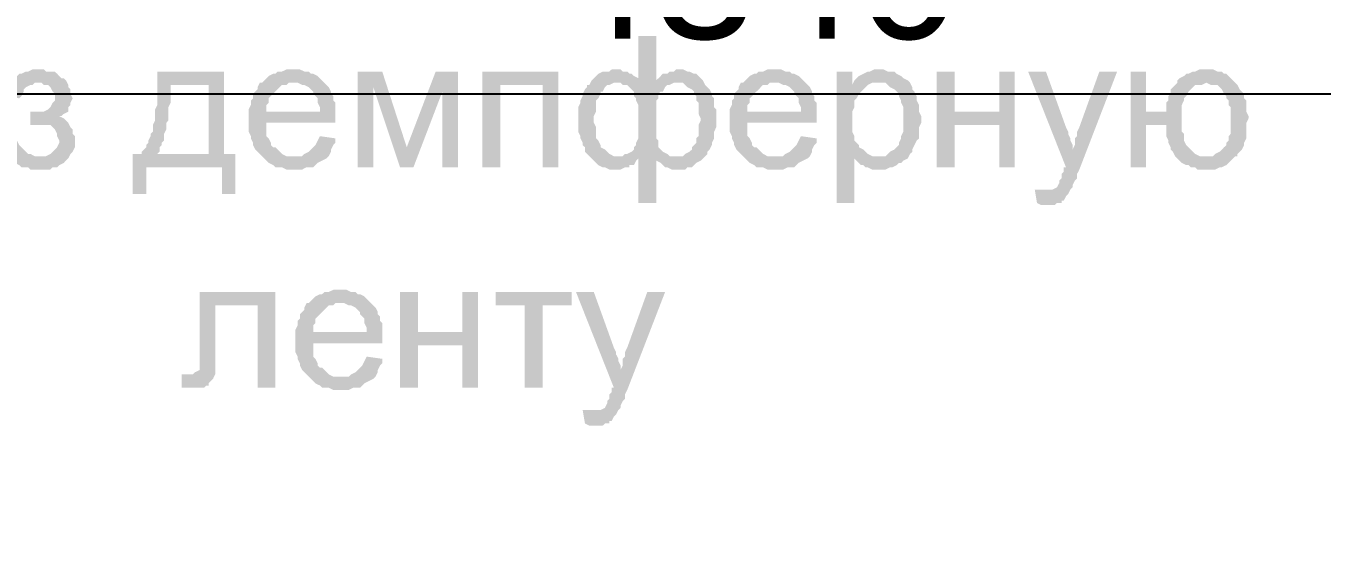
# Model space of a CAD drawing. Header units: millimetres. Extents: x -383313 to -161684, y -117025 to 99224.
# Drawn here: x -333930 to -331466, y -4929 to -3929 of the extents above; entities that cross this region are included whole.
import ezdxf

# ---------------------------------------------------------------- set-up
doc = ezdxf.new("R2010")
doc.units = ezdxf.units.MM
doc.header["$MEASUREMENT"] = 0
doc.layers.get('Defpoints').update_dxf_attribs({"color": 31})
doc.layers.add('001__КОНСТРУКТИВ__размеры внутр.', color=7, linetype='Continuous')
doc.layers.add('PDF_Solid Fills', color=7, linetype='Continuous')
doc.styles.add('PSTUDIO', font='arial.ttf')
doc.dimstyles.new('PS_TICK', dxfattribs={"dimscale": 100, "dimtxt": 2.5, "dimasz": 1, "dimexe": 2, "dimexo": 2, "dimgap": 1, "dimtad": 1, "dimdec": 0, "dimzin": 0, "dimdsep": 46, "dimtxsty": 'PSTUDIO', "dimblk": 'ARCHTICK', "dimcen": 2, "dimdle": 1.5, "dimse1": 1, "dimse2": 1, "dimadec": 0, "dimazin": 0, "dimtfac": 1, "dimtdec": 0, "dimtix": 1, "dimtmove": 1, "dimatfit": 3, "dimldrblk": 'ARCHTICK', "dimfxl": 1, "dimtolj": 1, "dimtzin": 0, "dimarcsym": 0})

# ---------------------------------------------------------------- blocks, each defined once
blk = doc.blocks.new('_ArchTick')
at = {"color": 0, "linetype": 'ByBlock', "const_width": 0.15}
blk.add_lwpolyline([(-0.5, -0.5), (0.5, 0.5)], dxfattribs=at)
blk = doc.blocks.new('*D273')
at = {"layer": '001__КОНСТРУКТИВ__размеры внутр.', "color": 0, "lineweight": -2, "ltscale": 100, "transparency": 16777216}
for p, q in [((-334709.6, -2439.4), (-334709.6, -4257.7)), ((-330376.1, -2819.4), (-330376.1, -4257.7)), ((-334859.6, -4057.7), (-330226.1, -4057.7))]:
    blk.add_line(p, q, dxfattribs=at)
at = {"layer": 'Defpoints', "color": 0, "ltscale": 100, "transparency": 16777216}
for p in [(-334709.6, -2239.4), (-330376.1, -2619.4), (-330376.1, -4057.7)]:
    blk.add_point(p, dxfattribs=at)
at = {"layer": '001__КОНСТРУКТИВ__размеры внутр.', "color": 0, "lineweight": -2, "ltscale": 100, "transparency": 16777216, "xscale": 100, "yscale": 100, "zscale": 100, "rotation": 180}
blk.add_blockref('_ArchTick', (-334709.6, -4057.7), dxfattribs=at)
at = {"layer": '001__КОНСТРУКТИВ__размеры внутр.', "color": 0, "lineweight": -2, "ltscale": 100, "transparency": 16777216, "xscale": 100, "yscale": 100, "zscale": 100}
blk.add_blockref('_ArchTick', (-330376.1, -4057.7), dxfattribs=at)
at = {"layer": '001__КОНСТРУКТИВ__размеры внутр.', "color": 0, "ltscale": 100, "transparency": 16777216, "insert": (-332542.8, -3830), "char_height": 250, "attachment_point": 5, "style": 'PSTUDIO'}
blk.add_mtext('\\A1;4340', dxfattribs=at)
blk = doc.blocks.new('*D300')
at = {"layer": '001__КОНСТРУКТИВ__размеры внутр.', "color": 0, "lineweight": -2, "ltscale": 100, "transparency": 16777216}
blk.add_line((-336984.8, -2369.4), (-336984.8, -5582.1), dxfattribs=at)
at = {"layer": 'Defpoints', "color": 0, "ltscale": 100, "transparency": 16777216}
for p in [(-336030.8, -2519.4), (-336984.8, -5432.1), (-330226.1, -5432.1)]:
    blk.add_point(p, dxfattribs=at)
at = {"layer": '001__КОНСТРУКТИВ__размеры внутр.', "color": 0, "lineweight": -2, "ltscale": 100, "transparency": 16777216, "xscale": 100, "yscale": 100, "zscale": 100}
for p, rotation in [((-336984.8, -2519.4), 90), ((-336984.8, -5432.1), 270)]:
    blk.add_blockref('_ArchTick', p, dxfattribs=dict(at, rotation=rotation))
at = {"layer": '001__КОНСТРУКТИВ__размеры внутр.', "color": 0, "ltscale": 100, "transparency": 16777216, "insert": (-337212.4, -3143.3), "char_height": 250, "attachment_point": 5, "rotation": 90, "style": 'PSTUDIO'}
blk.add_mtext('\\A1;2910', dxfattribs=at)
blk = doc.blocks.new('A$Cf5759c35')
at = {"layer": 'PDF_Solid Fills'}
for points in [[(24557.4, 14253.6), (24544.7, 14253.6), (24536.2, 14249.4), (24532, 14249.4), (24523.5, 14245.2), (24519.3, 14245.2), (24515.1, 14240.9), (24510.8, 14236.7), (24506.6, 14232.5), (24502.4, 14228.2), (24498.1, 14219.8), (24493.9, 14215.5), (24493.9, 14207.1), (24489.7, 14202.8), (24519.3, 14198.6), (24523.5, 14202.8), (24527.8, 14211.3), (24527.8, 14215.5), (24532, 14219.8), (24540.5, 14224), (24544.7, 14224), (24548.9, 14228.2), (24557.4, 14228.2), (24608.2, 14232.5), (24604, 14236.7), (24599.7, 14236.7), (24595.5, 14240.9), (24591.3, 14245.2), (24587, 14249.4), (24578.6, 14249.4), (24570.1, 14249.4), (24565.9, 14253.6)], [(24908.8, 14249.4), (24781.8, 14249.4), (24781.8, 14224), (24879.1, 14224), (24879.1, 14092.8), (24781.8, 14092.8), (24752.1, 14092.8), (24735.2, 14092.8), (24735.2, 14016.6), (24760.6, 14016.6), (24760.6, 14067.4), (24904.5, 14067.4), (24929.9, 14092.8), (24908.8, 14092.8)], [(25040, 14253.6), (25040, 14253.6), (25027.3, 14253.6), (25018.8, 14249.4), (25010.4, 14249.4), (25006.1, 14245.2), (25001.9, 14245.2), (24993.4, 14240.9), (24989.2, 14236.7), (24985, 14232.5), (24980.7, 14228.2), (25040, 14228.2), (25044.2, 14228.2), (25048.5, 14228.2), (25056.9, 14224), (25061.2, 14224), (25069.6, 14219.8), (25073.9, 14215.5), (25078.1, 14211.3), (25078.1, 14207.1), (25082.3, 14202.8), (25086.6, 14198.6), (25086.6, 14190.1), (25090.8, 14181.7), (25090.8, 14173.2), (24989.2, 14173.2), (25120.4, 14173.2), (25120.4, 14181.7), (25120.4, 14190.1), (25116.2, 14194.4), (25116.2, 14202.8), (25112, 14207.1), (25112, 14211.3), (25107.7, 14219.8), (25103.5, 14224), (25099.3, 14228.2), (25095, 14232.5), (25090.8, 14236.7), (25086.6, 14240.9), (25078.1, 14245.2), (25073.9, 14245.2), (25069.6, 14249.4), (25061.2, 14249.4), (25052.7, 14253.6), (25048.5, 14253.6)], [(25209.3, 14249.4), (25162.8, 14249.4), (25162.8, 14067.4), (25192.4, 14067.4), (25192.4, 14219.8)], [(25353.3, 14249.4), (25310.9, 14249.4), (25255.9, 14105.5), (25243.2, 14067.4), (25268.6, 14067.4), (25323.6, 14211.3)], [(25543.8, 14249.4), (25399.8, 14249.4), (25399.8, 14067.4), (25433.7, 14067.4), (25433.7, 14224), (25514.1, 14224)], [(25653.8, 14253.6), (25653.8, 14253.6), (25645.4, 14253.6), (25641.1, 14249.4), (25632.7, 14249.4), (25628.4, 14249.4), (25620, 14245.2), (25615.7, 14240.9), (25611.5, 14236.7), (25607.3, 14232.5), (25603, 14224), (25598.8, 14224), (25598.8, 14219.8), (25594.6, 14215.5), (25590.3, 14207.1), (25590.3, 14202.8), (25586.1, 14194.4), (25586.1, 14190.1), (25581.9, 14181.7), (25581.9, 14173.2), (25581.9, 14169), (25581.9, 14160.5), (25581.9, 14160.5), (25581.9, 14152), (25581.9, 14143.6), (25581.9, 14135.1), (25586.1, 14126.6), (25586.1, 14122.4), (25590.3, 14113.9), (25590.3, 14109.7), (25594.6, 14105.5), (25594.6, 14097), (25598.8, 14092.8), (25603, 14088.5), (25658.1, 14088.5), (25653.8, 14088.5), (25649.6, 14088.5), (25641.1, 14092.8), (25636.9, 14097), (25632.7, 14101.2), (25624.2, 14105.5), (25624.2, 14105.5), (25624.2, 14109.7), (25620, 14118.2), (25615.7, 14122.4), (25615.7, 14130.9), (25615.7, 14135.1), (25615.7, 14143.6), (25611.5, 14152), (25611.5, 14160.5), (25611.5, 14164.7), (25615.7, 14173.2), (25615.7, 14181.7), (25615.7, 14185.9), (25615.7, 14194.4), (25620, 14198.6), (25624.2, 14207.1), (25624.2, 14211.3), (25628.4, 14211.3), (25632.7, 14219.8), (25636.9, 14224), (25641.1, 14224), (25649.6, 14228.2), (25658.1, 14228.2), (25768.1, 14228.2), (25730, 14232.5), (25696.2, 14232.5), (25696.2, 14236.7), (25687.7, 14240.9), (25683.5, 14245.2), (25679.2, 14245.2), (25675, 14249.4), (25666.5, 14249.4), (25662.3, 14253.6)], [(25772.4, 14253.6), (25768.1, 14253.6), (25763.9, 14249.4), (25755.4, 14249.4), (25751.2, 14245.2), (25742.7, 14245.2), (25738.5, 14240.9), (25734.3, 14236.7), (25730, 14232.5), (25768.1, 14228.2), (25772.4, 14228.2), (25780.8, 14228.2), (25785.1, 14224), (25789.3, 14219.8), (25797.8, 14215.5), (25802, 14211.3), (25802, 14207.1), (25806.2, 14202.8), (25806.2, 14194.4), (25810.5, 14190.1), (25810.5, 14181.7), (25810.5, 14177.4), (25810.5, 14169), (25814.7, 14160.5), (25814.7, 14156.3), (25810.5, 14147.8), (25810.5, 14139.3), (25810.5, 14135.1), (25810.5, 14126.6), (25806.2, 14122.4), (25806.2, 14113.9), (25802, 14109.7), (25797.8, 14105.5), (25797.8, 14101.2), (25793.5, 14097), (25785.1, 14092.8), (25780.8, 14088.5), (25772.4, 14088.5), (25768.1, 14088.5), (25607.3, 14084.3), (25611.5, 14080.1), (25615.7, 14075.8), (25620, 14071.6), (25628.4, 14067.4), (25632.7, 14067.4), (25641.1, 14063.1), (25645.4, 14063.1), (25653.8, 14063.1), (25658.1, 14063.1), (25662.3, 14063.1), (25670.8, 14067.4), (25679.2, 14067.4), (25679.2, 14071.6), (25687.7, 14071.6), (25691.9, 14080.1), (25696.2, 14084.3), (25730, 14084.3), (25818.9, 14084.3), (25823.2, 14088.5), (25827.4, 14092.8), (25827.4, 14097), (25831.6, 14101.2), (25835.9, 14109.7), (25835.9, 14113.9), (25840.1, 14122.4), (25840.1, 14126.6), (25840.1, 14135.1), (25844.3, 14143.6), (25844.3, 14152), (25844.3, 14156.3), (25844.3, 14160.5), (25844.3, 14169), (25844.3, 14177.4), (25840.1, 14181.7), (25840.1, 14190.1), (25840.1, 14198.6), (25835.9, 14202.8), (25835.9, 14207.1), (25831.6, 14215.5), (25827.4, 14219.8), (25823.2, 14224), (25818.9, 14232.5), (25814.7, 14236.7), (25810.5, 14240.9), (25806.2, 14245.2), (25802, 14245.2), (25793.5, 14249.4), (25789.3, 14249.4), (25780.8, 14253.6)], [(25954.4, 14253.6), (25954.4, 14253.6), (25941.7, 14253.6), (25933.2, 14249.4), (25924.8, 14249.4), (25920.5, 14245.2), (25916.3, 14245.2), (25907.8, 14240.9), (25903.6, 14236.7), (25899.4, 14232.5), (25895.1, 14228.2), (25954.4, 14228.2), (25958.6, 14228.2), (25962.9, 14228.2), (25971.3, 14224), (25975.6, 14224), (25984, 14219.8), (25988.3, 14215.5), (25992.5, 14211.3), (25992.5, 14207.1), (25996.7, 14202.8), (26001, 14198.6), (26001, 14190.1), (26005.2, 14181.7), (26005.2, 14173.2), (25903.6, 14173.2), (26034.8, 14173.2), (26034.8, 14181.7), (26034.8, 14190.1), (26030.6, 14194.4), (26030.6, 14202.8), (26026.4, 14207.1), (26026.4, 14211.3), (26022.1, 14219.8), (26017.9, 14224), (26013.7, 14228.2), (26009.4, 14232.5), (26005.2, 14236.7), (26001, 14240.9), (25992.5, 14245.2), (25988.3, 14245.2), (25984, 14249.4), (25975.6, 14249.4), (25967.1, 14253.6), (25962.9, 14253.6)], [(26102.6, 14249.4), (26072.9, 14249.4), (26072.9, 13999.6), (26106.8, 13999.6), (26106.8, 14084.3), (26149.1, 14088.5), (26144.9, 14088.5), (26140.7, 14088.5), (26132.2, 14092.8), (26128, 14097), (26123.7, 14101.2), (26115.3, 14105.5), (26115.3, 14109.7), (26111, 14113.9), (26106.8, 14118.2), (26106.8, 14126.6), (26102.6, 14135.1), (26102.6, 14139.3), (26102.6, 14147.8), (26102.6, 14156.3), (26102.6, 14160.5), (26102.6, 14169), (26102.6, 14173.2), (26106.8, 14181.7), (26106.8, 14190.1), (26106.8, 14194.4), (26111, 14198.6), (26115.3, 14207.1), (26119.5, 14211.3), (26123.7, 14215.5), (26128, 14219.8), (26132.2, 14224), (26102.6, 14224)], [(26153.4, 14253.6), (26153.4, 14253.6), (26144.9, 14253.6), (26136.4, 14249.4), (26132.2, 14249.4), (26123.7, 14245.2), (26123.7, 14245.2), (26115.3, 14240.9), (26111, 14236.7), (26106.8, 14232.5), (26153.4, 14228.2), (26157.6, 14228.2), (26166.1, 14228.2), (26170.3, 14224), (26174.5, 14219.8), (26183, 14215.5), (26187.2, 14211.3), (26191.5, 14207.1), (26191.5, 14202.8), (26195.7, 14194.4), (26195.7, 14190.1), (26199.9, 14181.7), (26199.9, 14177.4), (26199.9, 14169), (26199.9, 14160.5), (26199.9, 14156.3), (26199.9, 14147.8), (26199.9, 14139.3), (26199.9, 14135.1), (26195.7, 14126.6), (26195.7, 14122.4), (26191.5, 14113.9), (26191.5, 14109.7), (26187.2, 14105.5), (26183, 14101.2), (26174.5, 14097), (26170.3, 14092.8), (26166.1, 14088.5), (26157.6, 14088.5), (26149.1, 14088.5), (26106.8, 14084.3), (26106.8, 14084.3), (26115.3, 14075.8), (26119.5, 14071.6), (26123.7, 14071.6), (26128, 14067.4), (26132.2, 14067.4), (26140.7, 14063.1), (26144.9, 14063.1), (26153.4, 14063.1), (26153.4, 14063.1), (26161.8, 14063.1), (26166.1, 14063.1), (26174.5, 14067.4), (26178.8, 14067.4), (26187.2, 14071.6), (26191.5, 14075.8), (26195.7, 14075.8), (26199.9, 14080.1), (26208.4, 14084.3), (26212.6, 14092.8), (26216.9, 14097), (26216.9, 14101.2), (26221.1, 14109.7), (26221.1, 14109.7), (26225.3, 14118.2), (26229.6, 14122.4), (26229.6, 14130.9), (26229.6, 14139.3), (26229.6, 14143.6), (26233.8, 14152), (26233.8, 14160.5), (26233.8, 14160.5), (26233.8, 14164.7), (26229.6, 14173.2), (26229.6, 14181.7), (26229.6, 14185.9), (26225.3, 14194.4), (26225.3, 14202.8), (26221.1, 14207.1), (26221.1, 14211.3), (26216.9, 14215.5), (26216.9, 14219.8), (26212.6, 14228.2), (26208.4, 14232.5), (26199.9, 14236.7), (26195.7, 14240.9), (26195.7, 14240.9), (26187.2, 14245.2), (26183, 14249.4), (26174.5, 14249.4), (26170.3, 14249.4), (26161.8, 14253.6)], [(26297.3, 14249.4), (26263.4, 14249.4), (26263.4, 14067.4), (26297.3, 14067.4), (26297.3, 14147.8), (26382, 14147.8), (26297.3, 14173.2)], [(26411.6, 14249.4), (26382, 14249.4), (26382, 14173.2), (26297.3, 14173.2), (26382, 14147.8), (26382, 14067.4), (26411.6, 14067.4)], [(26470.9, 14249.4), (26437, 14249.4), (26509, 14067.4), (26521.7, 14101.2), (26521.7, 14105.5), (26521.7, 14109.7), (26517.4, 14118.2), (26517.4, 14122.4), (26513.2, 14130.9), (26513.2, 14135.1), (26509, 14143.6)], [(26606.3, 14249.4), (26572.5, 14249.4), (26534.4, 14143.6), (26534.4, 14143.6), (26530.1, 14135.1), (26530.1, 14126.6), (26525.9, 14122.4), (26525.9, 14113.9), (26525.9, 14109.7), (26521.7, 14101.2), (26509, 14067.4), (26504.7, 14067.4), (26504.7, 14058.9), (26500.5, 14054.7), (26500.5, 14046.2), (26496.3, 14042), (26496.3, 14037.7), (26496.3, 14037.7), (26492, 14029.3), (26483.6, 14025), (26483.6, 14025), (26475.1, 14025), (26466.6, 14025), (26517.4, 14025), (26517.4, 14025), (26521.7, 14029.3), (26521.7, 14033.5), (26525.9, 14042), (26530.1, 14046.2), (26530.1, 14054.7), (26534.4, 14063.1)], [(26661.4, 14249.4), (26631.7, 14249.4), (26631.7, 14067.4), (26661.4, 14067.4), (26661.4, 14147.8), (26699.5, 14147.8), (26729.1, 14152), (26729.1, 14160.5), (26729.1, 14164.7), (26729.1, 14173.2), (26661.4, 14173.2)], [(26775.7, 14253.6), (26763, 14253.6), (26754.5, 14249.4), (26750.3, 14249.4), (26741.8, 14245.2), (26737.6, 14245.2), (26733.3, 14240.9), (26724.9, 14236.7), (26720.6, 14232.5), (26720.6, 14228.2), (26716.4, 14224), (26712.2, 14219.8), (26707.9, 14215.5), (26707.9, 14207.1), (26703.7, 14202.8), (26703.7, 14194.4), (26699.5, 14190.1), (26699.5, 14181.7), (26699.5, 14173.2), (26661.4, 14173.2), (26729.1, 14173.2), (26729.1, 14177.4), (26729.1, 14185.9), (26733.3, 14194.4), (26733.3, 14198.6), (26737.6, 14202.8), (26741.8, 14211.3), (26741.8, 14211.3), (26746, 14215.5), (26750.3, 14219.8), (26754.5, 14224), (26763, 14224), (26767.2, 14224), (26775.7, 14228.2), (26830.7, 14228.2), (26826.5, 14232.5), (26822.2, 14236.7), (26818, 14240.9), (26813.8, 14245.2), (26809.5, 14245.2), (26805.3, 14249.4), (26796.8, 14249.4), (26788.4, 14253.6), (26784.1, 14253.6)], [(24608.2, 14232.5), (24557.4, 14228.2), (24561.6, 14228.2), (24565.9, 14224), (24574.3, 14224), (24578.6, 14219.8), (24578.6, 14219.8), (24582.8, 14211.3), (24587, 14207.1), (24587, 14198.6), (24587, 14194.4), (24582.8, 14190.1), (24578.6, 14181.7), (24578.6, 14181.7), (24574.3, 14177.4), (24565.9, 14173.2), (24561.6, 14173.2), (24557.4, 14173.2), (24548.9, 14173.2), (24540.5, 14173.2), (24540.5, 14147.8), (24540.5, 14147.8), (24548.9, 14147.8), (24612.4, 14152), (24608.2, 14156.3), (24604, 14160.5), (24595.5, 14164.7), (24599.7, 14164.7), (24604, 14169), (24612.4, 14173.2), (24612.4, 14181.7), (24616.7, 14185.9), (24616.7, 14190.1), (24620.9, 14198.6), (24620.9, 14198.6), (24616.7, 14207.1), (24616.7, 14215.5), (24612.4, 14219.8), (24612.4, 14224)], [(24781.8, 14224), (24781.8, 14185.9), (24777.5, 14177.4), (24777.5, 14156.3), (24773.3, 14147.8), (24773.3, 14143.6), (24773.3, 14135.1), (24769.1, 14130.9), (24769.1, 14126.6), (24764.8, 14118.2), (24764.8, 14113.9), (24760.6, 14109.7), (24760.6, 14105.5), (24756.4, 14101.2), (24752.1, 14097), (24752.1, 14092.8), (24781.8, 14092.8), (24781.8, 14092.8), (24786, 14097), (24786, 14105.5), (24790.2, 14109.7), (24790.2, 14113.9), (24794.5, 14118.2), (24794.5, 14126.6), (24794.5, 14130.9), (24798.7, 14139.3), (24798.7, 14143.6), (24798.7, 14152), (24802.9, 14156.3), (24802.9, 14164.7), (24802.9, 14173.2), (24802.9, 14181.7), (24807.2, 14190.1), (24807.2, 14198.6), (24807.2, 14207.1), (24807.2, 14215.5), (24807.2, 14224), (24879.1, 14224)], [(24980.7, 14228.2), (24976.5, 14228.2), (24972.3, 14219.8), (24972.3, 14215.5), (24968, 14211.3), (24963.8, 14207.1), (24963.8, 14198.6), (24959.6, 14194.4), (24959.6, 14185.9), (24955.3, 14177.4), (24955.3, 14173.2), (24955.3, 14164.7), (24955.3, 14156.3), (24955.3, 14147.8), (24955.3, 14143.6), (24955.3, 14135.1), (24959.6, 14126.6), (24959.6, 14122.4), (24963.8, 14113.9), (24963.8, 14109.7), (24968, 14101.2), (24972.3, 14097), (24976.5, 14092.8), (24980.7, 14088.5), (25040, 14088.5), (25040, 14088.5), (25031.5, 14088.5), (25027.3, 14088.5), (25018.8, 14092.8), (25014.6, 14097), (25010.4, 14101.2), (25006.1, 14105.5), (25001.9, 14105.5), (24997.7, 14109.7), (24997.7, 14113.9), (24993.4, 14122.4), (24989.2, 14126.6), (24989.2, 14135.1), (24989.2, 14143.6), (24989.2, 14152), (25120.4, 14152), (25120.4, 14152), (25120.4, 14156.3), (25120.4, 14164.7), (25120.4, 14173.2), (24989.2, 14173.2), (24989.2, 14177.4), (24989.2, 14185.9), (24993.4, 14190.1), (24993.4, 14198.6), (24997.7, 14202.8), (25001.9, 14207.1), (25006.1, 14211.3), (25010.4, 14215.5), (25014.6, 14219.8), (25018.8, 14224), (25027.3, 14224), (25031.5, 14228.2), (25040, 14228.2)], [(25768.1, 14228.2), (25658.1, 14228.2), (25662.3, 14228.2), (25666.5, 14224), (25675, 14224), (25679.2, 14219.8), (25683.5, 14215.5), (25687.7, 14211.3), (25687.7, 14202.8), (25691.9, 14198.6), (25691.9, 14194.4), (25696.2, 14185.9), (25696.2, 14181.7), (25696.2, 14173.2), (25696.2, 14164.7), (25696.2, 14156.3), (25696.2, 14152), (25696.2, 14143.6), (25696.2, 14135.1), (25696.2, 14126.6), (25696.2, 14122.4), (25691.9, 14113.9), (25691.9, 14109.7), (25687.7, 14105.5), (25687.7, 14101.2), (25683.5, 14097), (25675, 14092.8), (25670.8, 14092.8), (25666.5, 14088.5), (25658.1, 14088.5), (25603, 14088.5), (25607.3, 14084.3), (25768.1, 14088.5), (25763.9, 14088.5), (25755.4, 14088.5), (25751.2, 14092.8), (25742.7, 14097), (25738.5, 14101.2), (25738.5, 14101.2), (25734.3, 14105.5), (25734.3, 14113.9), (25734.3, 14118.2), (25730, 14122.4), (25730, 14130.9), (25730, 14139.3), (25730, 14147.8), (25730, 14156.3), (25730, 14164.7), (25730, 14173.2), (25730, 14181.7), (25730, 14185.9), (25730, 14194.4), (25734.3, 14198.6), (25734.3, 14207.1), (25738.5, 14211.3), (25742.7, 14211.3), (25747, 14219.8), (25751.2, 14224), (25755.4, 14224), (25763.9, 14228.2)], [(25895.1, 14228.2), (25890.9, 14228.2), (25886.7, 14219.8), (25886.7, 14215.5), (25882.4, 14211.3), (25878.2, 14207.1), (25878.2, 14198.6), (25874, 14194.4), (25874, 14185.9), (25869.7, 14177.4), (25869.7, 14173.2), (25869.7, 14164.7), (25869.7, 14156.3), (25869.7, 14147.8), (25869.7, 14143.6), (25869.7, 14135.1), (25874, 14126.6), (25874, 14122.4), (25878.2, 14113.9), (25878.2, 14109.7), (25882.4, 14101.2), (25886.7, 14097), (25890.9, 14092.8), (25895.1, 14088.5), (25954.4, 14088.5), (25954.4, 14088.5), (25945.9, 14088.5), (25941.7, 14088.5), (25933.2, 14092.8), (25929, 14097), (25924.8, 14101.2), (25920.5, 14105.5), (25916.3, 14105.5), (25912.1, 14109.7), (25912.1, 14113.9), (25907.8, 14122.4), (25903.6, 14126.6), (25903.6, 14135.1), (25903.6, 14143.6), (25903.6, 14152), (26034.8, 14152), (26034.8, 14152), (26034.8, 14156.3), (26034.8, 14164.7), (26034.8, 14173.2), (25903.6, 14173.2), (25903.6, 14177.4), (25903.6, 14185.9), (25907.8, 14190.1), (25907.8, 14198.6), (25912.1, 14202.8), (25916.3, 14207.1), (25920.5, 14211.3), (25924.8, 14215.5), (25929, 14219.8), (25933.2, 14224), (25941.7, 14224), (25945.9, 14228.2), (25954.4, 14228.2)], [(26106.8, 14232.5), (26102.6, 14224), (26132.2, 14224), (26140.7, 14228.2), (26144.9, 14228.2), (26153.4, 14228.2)], [(26830.7, 14228.2), (26775.7, 14228.2), (26784.1, 14224), (26796.8, 14224), (26801.1, 14219.8), (26805.3, 14215.5), (26809.5, 14207.1), (26813.8, 14202.8), (26813.8, 14198.6), (26818, 14194.4), (26818, 14185.9), (26822.2, 14181.7), (26822.2, 14173.2), (26822.2, 14164.7), (26822.2, 14156.3), (26822.2, 14147.8), (26822.2, 14139.3), (26822.2, 14130.9), (26818, 14126.6), (26818, 14118.2), (26813.8, 14113.9), (26813.8, 14109.7), (26809.5, 14105.5), (26805.3, 14101.2), (26801.1, 14097), (26792.6, 14092.8), (26788.4, 14088.5), (26779.9, 14088.5), (26775.7, 14088.5), (26834.9, 14088.5), (26834.9, 14092.8), (26839.2, 14097), (26843.4, 14101.2), (26847.6, 14109.7), (26847.6, 14113.9), (26851.9, 14122.4), (26851.9, 14126.6), (26851.9, 14135.1), (26851.9, 14143.6), (26851.9, 14152), (26856.1, 14160.5), (26856.1, 14164.7), (26851.9, 14173.2), (26851.9, 14181.7), (26851.9, 14185.9), (26851.9, 14194.4), (26847.6, 14198.6), (26847.6, 14207.1), (26843.4, 14211.3), (26839.2, 14215.5), (26834.9, 14224)], [(24612.4, 14152), (24548.9, 14147.8), (24578.6, 14147.8), (24582.8, 14143.6), (24587, 14139.3), (24591.3, 14130.9), (24591.3, 14126.6), (24595.5, 14118.2), (24595.5, 14113.9), (24591.3, 14105.5), (24587, 14101.2), (24582.8, 14097), (24582.8, 14097), (24578.6, 14092.8), (24570.1, 14088.5), (24565.9, 14088.5), (24557.4, 14088.5), (24612.4, 14084.3), (24616.7, 14092.8), (24620.9, 14097), (24625.1, 14105.5), (24625.1, 14109.7), (24625.1, 14118.2), (24625.1, 14118.2), (24625.1, 14126.6), (24620.9, 14130.9), (24620.9, 14139.3), (24616.7, 14143.6), (24616.7, 14143.6)], [(26729.1, 14152), (26699.5, 14147.8), (26699.5, 14126.6), (26703.7, 14118.2), (26703.7, 14113.9), (26707.9, 14105.5), (26707.9, 14101.2), (26712.2, 14097), (26716.4, 14088.5), (26720.6, 14084.3), (26724.9, 14080.1), (26729.1, 14075.8), (26737.6, 14071.6), (26741.8, 14071.6), (26746, 14067.4), (26754.5, 14067.4), (26758.7, 14063.1), (26767.2, 14063.1), (26775.7, 14063.1), (26779.9, 14063.1), (26788.4, 14063.1), (26792.6, 14063.1), (26801.1, 14067.4), (26805.3, 14067.4), (26813.8, 14071.6), (26818, 14075.8), (26822.2, 14080.1), (26826.5, 14084.3), (26830.7, 14088.5), (26834.9, 14088.5), (26775.7, 14088.5), (26767.2, 14088.5), (26763, 14088.5), (26754.5, 14092.8), (26750.3, 14097), (26746, 14101.2), (26741.8, 14105.5), (26741.8, 14105.5), (26737.6, 14109.7), (26733.3, 14118.2), (26733.3, 14122.4), (26733.3, 14130.9), (26729.1, 14135.1), (26729.1, 14143.6)], [(24515.1, 14122.4), (24485.4, 14118.2), (24485.4, 14113.9), (24489.7, 14109.7), (24489.7, 14101.2), (24493.9, 14097), (24493.9, 14092.8), (24498.1, 14084.3), (24502.4, 14080.1), (24506.6, 14075.8), (24510.8, 14075.8), (24519.3, 14071.6), (24523.5, 14067.4), (24527.8, 14067.4), (24536.2, 14067.4), (24540.5, 14063.1), (24548.9, 14063.1), (24557.4, 14063.1), (24561.6, 14063.1), (24570.1, 14063.1), (24578.6, 14063.1), (24582.8, 14067.4), (24591.3, 14067.4), (24595.5, 14071.6), (24604, 14075.8), (24608.2, 14080.1), (24608.2, 14080.1), (24612.4, 14084.3), (24557.4, 14088.5), (24557.4, 14088.5), (24548.9, 14088.5), (24540.5, 14092.8), (24536.2, 14092.8), (24532, 14097), (24527.8, 14101.2), (24523.5, 14105.5), (24519.3, 14109.7), (24515.1, 14118.2)], [(25090.8, 14126.6), (25090.8, 14126.6), (25086.6, 14118.2), (25082.3, 14109.7), (25078.1, 14105.5), (25073.9, 14101.2), (25069.6, 14097), (25069.6, 14097), (25061.2, 14092.8), (25056.9, 14088.5), (25048.5, 14088.5), (25040, 14088.5), (24980.7, 14088.5), (24980.7, 14088.5), (24985, 14084.3), (24989.2, 14080.1), (24993.4, 14075.8), (25001.9, 14071.6), (25006.1, 14067.4), (25014.6, 14067.4), (25018.8, 14067.4), (25027.3, 14063.1), (25035.8, 14063.1), (25040, 14063.1), (25040, 14063.1), (25048.5, 14063.1), (25056.9, 14063.1), (25065.4, 14067.4), (25069.6, 14067.4), (25078.1, 14067.4), (25082.3, 14071.6), (25086.6, 14075.8), (25095, 14080.1), (25095, 14080.1), (25103.5, 14084.3), (25107.7, 14088.5), (25112, 14097), (25112, 14101.2), (25116.2, 14109.7), (25120.4, 14113.9), (25120.4, 14122.4)], [(26005.2, 14126.6), (26005.2, 14126.6), (26001, 14118.2), (25996.7, 14109.7), (25992.5, 14105.5), (25988.3, 14101.2), (25984, 14097), (25984, 14097), (25975.6, 14092.8), (25971.3, 14088.5), (25962.9, 14088.5), (25954.4, 14088.5), (25895.1, 14088.5), (25895.1, 14088.5), (25899.4, 14084.3), (25903.6, 14080.1), (25907.8, 14075.8), (25916.3, 14071.6), (25920.5, 14067.4), (25929, 14067.4), (25933.2, 14067.4), (25941.7, 14063.1), (25950.2, 14063.1), (25954.4, 14063.1), (25954.4, 14063.1), (25962.9, 14063.1), (25971.3, 14063.1), (25979.8, 14067.4), (25984, 14067.4), (25992.5, 14067.4), (25996.7, 14071.6), (26001, 14075.8), (26009.4, 14080.1), (26009.4, 14080.1), (26017.9, 14084.3), (26022.1, 14088.5), (26026.4, 14097), (26026.4, 14101.2), (26030.6, 14109.7), (26034.8, 14113.9), (26034.8, 14122.4)], [(25818.9, 14084.3), (25730, 14084.3), (25730, 14080.1), (25738.5, 14075.8), (25742.7, 14071.6), (25747, 14067.4), (25751.2, 14067.4), (25759.7, 14063.1), (25768.1, 14063.1), (25772.4, 14063.1), (25776.6, 14063.1), (25785.1, 14063.1), (25789.3, 14067.4), (25797.8, 14067.4), (25802, 14071.6), (25806.2, 14075.8), (25814.7, 14080.1)], [(26449.7, 14025), (26453.9, 13999.6), (26462.4, 13995.4), (26487.8, 13995.4), (26492, 13999.6), (26500.5, 13999.6), (26500.5, 14003.9), (26504.7, 14003.9), (26509, 14012.3), (26513.2, 14016.6), (26517.4, 14025), (26466.6, 14025), (26466.6, 14025), (26458.2, 14025)], [(25006.1, 13830.3), (24862.2, 13830.3), (24862.2, 13682.1), (24862.2, 13682.1), (24853.7, 13677.9), (24853.7, 13677.9), (24849.5, 13673.7), (24841, 13673.7), (24828.3, 13673.7), (24828.3, 13648.3), (24832.6, 13648.3), (24841, 13648.3), (24845.3, 13648.3), (24853.7, 13648.3), (24853.7, 13648.3), (24862.2, 13648.3), (24870.7, 13648.3), (24874.9, 13652.5), (24879.1, 13652.5), (24879.1, 13656.7), (24883.4, 13661), (24887.6, 13665.2), (24891.8, 13673.7), (24891.8, 13677.9), (24891.8, 13682.1), (24891.8, 13686.4), (24891.8, 13694.8), (24891.8, 13703.3), (24891.8, 13711.8), (24891.8, 13804.9), (24972.3, 13804.9)], [(25128.9, 13834.5), (25128.9, 13834.5), (25116.2, 13834.5), (25107.7, 13830.3), (25099.3, 13830.3), (25095, 13826.1), (25090.8, 13826.1), (25082.3, 13821.8), (25078.1, 13817.6), (25073.9, 13813.4), (25069.6, 13809.1), (25128.9, 13809.1), (25133.1, 13809.1), (25137.4, 13809.1), (25145.8, 13804.9), (25150.1, 13804.9), (25158.5, 13800.7), (25162.8, 13796.4), (25167, 13792.2), (25167, 13788), (25171.2, 13783.7), (25175.5, 13779.5), (25175.5, 13771), (25179.7, 13762.6), (25179.7, 13754.1), (25078.1, 13754.1), (25209.3, 13754.1), (25209.3, 13762.6), (25209.3, 13771), (25205.1, 13775.3), (25205.1, 13783.7), (25200.9, 13788), (25200.9, 13792.2), (25196.6, 13800.7), (25192.4, 13804.9), (25188.2, 13809.1), (25183.9, 13813.4), (25179.7, 13817.6), (25175.5, 13821.8), (25167, 13826.1), (25162.8, 13826.1), (25158.5, 13830.3), (25150.1, 13830.3), (25141.6, 13834.5), (25137.4, 13834.5)], [(25277.1, 13830.3), (25243.2, 13830.3), (25243.2, 13648.3), (25277.1, 13648.3), (25277.1, 13728.7), (25361.7, 13728.7), (25277.1, 13754.1)], [(25391.4, 13830.3), (25361.7, 13830.3), (25361.7, 13754.1), (25277.1, 13754.1), (25361.7, 13728.7), (25361.7, 13648.3), (25391.4, 13648.3)], [(25569.2, 13830.3), (25425.2, 13830.3), (25425.2, 13804.9), (25480.3, 13804.9), (25480.3, 13648.3), (25514.1, 13648.3), (25514.1, 13804.9), (25569.2, 13804.9)], [(25611.5, 13830.3), (25577.6, 13830.3), (25649.6, 13648.3), (25662.3, 13682.1), (25662.3, 13686.4), (25662.3, 13690.6), (25658.1, 13699.1), (25658.1, 13703.3), (25653.8, 13711.8), (25653.8, 13716), (25649.6, 13724.5)], [(25747, 13830.3), (25713.1, 13830.3), (25675, 13724.5), (25675, 13724.5), (25670.8, 13716), (25670.8, 13707.5), (25666.5, 13703.3), (25666.5, 13694.8), (25666.5, 13690.6), (25662.3, 13682.1), (25649.6, 13648.3), (25645.4, 13648.3), (25645.4, 13639.8), (25641.1, 13635.6), (25641.1, 13627.1), (25636.9, 13622.9), (25636.9, 13618.6), (25636.9, 13618.6), (25632.7, 13610.2), (25624.2, 13605.9), (25624.2, 13605.9), (25615.7, 13605.9), (25607.3, 13605.9), (25658.1, 13605.9), (25658.1, 13605.9), (25662.3, 13610.2), (25662.3, 13614.4), (25666.5, 13622.9), (25670.8, 13627.1), (25670.8, 13635.6), (25675, 13644)], [(25069.6, 13809.1), (25065.4, 13809.1), (25061.2, 13800.7), (25061.2, 13796.4), (25056.9, 13792.2), (25052.7, 13788), (25052.7, 13779.5), (25048.5, 13775.3), (25048.5, 13766.8), (25044.2, 13758.3), (25044.2, 13754.1), (25044.2, 13745.6), (25044.2, 13737.2), (25044.2, 13728.7), (25044.2, 13724.5), (25044.2, 13716), (25048.5, 13707.5), (25048.5, 13703.3), (25052.7, 13694.8), (25052.7, 13690.6), (25056.9, 13682.1), (25061.2, 13677.9), (25065.4, 13673.7), (25069.6, 13669.4), (25128.9, 13669.4), (25128.9, 13669.4), (25120.4, 13669.4), (25116.2, 13669.4), (25107.7, 13673.7), (25103.5, 13677.9), (25099.3, 13682.1), (25095, 13686.4), (25090.8, 13686.4), (25086.6, 13690.6), (25086.6, 13694.8), (25082.3, 13703.3), (25078.1, 13707.5), (25078.1, 13716), (25078.1, 13724.5), (25078.1, 13732.9), (25209.3, 13732.9), (25209.3, 13732.9), (25209.3, 13737.2), (25209.3, 13745.6), (25209.3, 13754.1), (25078.1, 13754.1), (25078.1, 13758.3), (25078.1, 13766.8), (25082.3, 13771), (25082.3, 13779.5), (25086.6, 13783.7), (25090.8, 13788), (25095, 13792.2), (25099.3, 13796.4), (25103.5, 13800.7), (25107.7, 13804.9), (25116.2, 13804.9), (25120.4, 13809.1), (25128.9, 13809.1)], [(25179.7, 13707.5), (25179.7, 13707.5), (25175.5, 13699.1), (25171.2, 13690.6), (25167, 13686.4), (25162.8, 13682.1), (25158.5, 13677.9), (25158.5, 13677.9), (25150.1, 13673.7), (25145.8, 13669.4), (25137.4, 13669.4), (25128.9, 13669.4), (25069.6, 13669.4), (25069.6, 13669.4), (25073.9, 13665.2), (25078.1, 13661), (25082.3, 13656.7), (25090.8, 13652.5), (25095, 13648.3), (25103.5, 13648.3), (25107.7, 13648.3), (25116.2, 13644), (25124.7, 13644), (25128.9, 13644), (25128.9, 13644), (25137.4, 13644), (25145.8, 13644), (25154.3, 13648.3), (25158.5, 13648.3), (25167, 13648.3), (25171.2, 13652.5), (25175.5, 13656.7), (25183.9, 13661), (25183.9, 13661), (25192.4, 13665.2), (25196.6, 13669.4), (25200.9, 13677.9), (25200.9, 13682.1), (25205.1, 13690.6), (25209.3, 13694.8), (25209.3, 13703.3)], [(25590.3, 13605.9), (25594.6, 13580.5), (25603, 13576.3), (25628.4, 13576.3), (25632.7, 13580.5), (25641.1, 13580.5), (25641.1, 13584.8), (25645.4, 13584.8), (25649.6, 13593.2), (25653.8, 13597.5), (25658.1, 13605.9), (25607.3, 13605.9), (25607.3, 13605.9), (25598.8, 13605.9)]]:
    blk.add_hatch(color=8, dxfattribs=at).paths.add_polyline_path(points)
at = {"layer": 'PDF_Solid Fills', "color": 8, "lineweight": 13}
for points in [[(25730, 14232.5), (25730, 14317.1), (25696.2, 14232.5), (25696.2, 14317.1)], [(25209.3, 14249.4), (25192.4, 14219.8), (25255.9, 14105.5), (25243.2, 14067.4)], [(25353.3, 14249.4), (25323.6, 14211.3), (25353.3, 14067.4), (25323.6, 14067.4)], [(25543.8, 14249.4), (25514.1, 14224), (25543.8, 14067.4), (25514.1, 14067.4)], [(24929.9, 14092.8), (24904.5, 14067.4), (24929.9, 14016.6), (24904.5, 14016.6)], [(25730, 13999.6), (25730, 14084.3), (25696.2, 13999.6), (25696.2, 14084.3)], [(25006.1, 13830.3), (24972.3, 13804.9), (25006.1, 13648.3), (24972.3, 13648.3)]]:
    blk.add_solid(points, dxfattribs=at)

msp = doc.modelspace()

# ---------------------------------------------------------------- block references
at = {"ltscale": 100}
msp.add_blockref('A$Cf5759c35', (-358461.97282, -18264.93104), dxfattribs=at)

# ---------------------------------------------------------------- dimensions: what is measured, and where the dimension line sits
at = {"layer": '001__КОНСТРУКТИВ__размеры внутр.', "ltscale": 100}
dim = msp.add_linear_dim(base=(-330376.05882, -4057.72011), p1=(-334709.55882, -2239.3977), p2=(-330376.05882, -2619.3977), text='4340', dimstyle='PS_TICK', override={"dimse1": 0, "dimse2": 0}, dxfattribs=at)
dim.commit()
dim.dimension.update_dxf_attribs({"geometry": '*D273', "text_midpoint": (-332542.80882, -3829.99159)})
dim = msp.add_linear_dim(base=(-336984.76537, -5432.0977), p1=(-336030.80754, -2519.3977), p2=(-330226.05882, -5432.0977), angle=90, text='2910', dimstyle='PS_TICK', dxfattribs=at)
dim.commit()
dim.dimension.update_dxf_attribs({"geometry": '*D300', "text_midpoint": (-336984.76537, -3143.314), "dimtype": 160})

doc.saveas('drawing.dxf')
